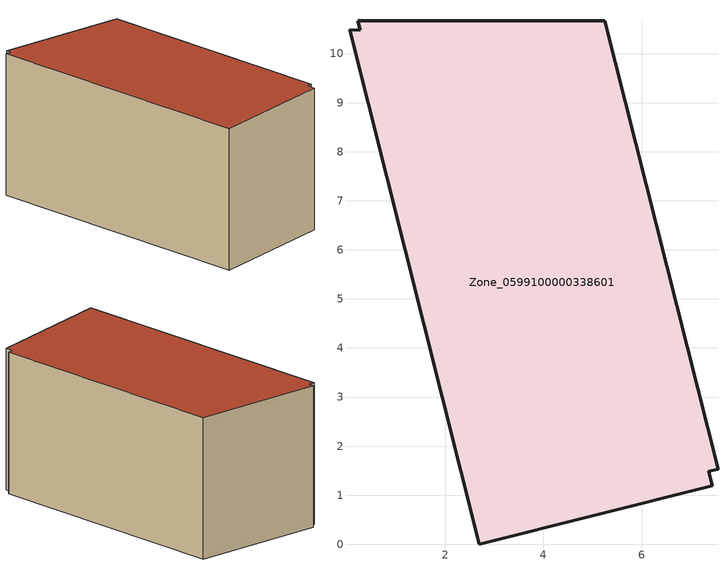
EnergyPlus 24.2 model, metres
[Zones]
Zone_0599100000338601
 floor ground (C_G): 2.69,0 0.05,10.48 0.27,10.48 0.22,10.67 5.25,10.67 7.56,1.53 7.37,1.49 7.44,1.19 z0
 wall outside (C_F): 7.56,1.53 5.25,10.67 0.22,10.67 0.27,10.48 0.05,10.48 2.69,0 7.44,1.19 7.37,1.49 7.56,1.53 z0:5.74
 roof outside (C_R): 0.05,10.48 2.69,0 7.44,1.19 7.37,1.49 7.56,1.53 5.25,10.67 0.22,10.67 0.27,10.48 z5.74
[BUILDING]
Pand.0599100000338601: North Axis=0; Terrain=City; Loads Convergence Tolerance Value=0.04; Temperature Convergence Tolerance Value=0.4; Solar Distribution=FullExterior; Maximum Number of Warmup Days=25; Minimum Number of Warmup Days=1
[Site:Location]
Rotterdam.The.Hague.AP_ZH_NLD Design_Conditions: Latitude=51.96; Longitude=4.45; Time Zone=1; Elevation=-4.5
[SITE:GROUNDTEMPERATURE:BUILDINGSURFACE]
18, 18, 18, 18, 18, 18, 18, 18, 18, 18, 18, 18
[MATERIAL] Thermal Absorptance=0.9; Solar Absorptance=0.7; Visible Absorptance=0.7
Name | Roughness | Thickness | Conductivity | Density | Specific Heat
G.TC.1992-2005 | MediumSmooth | 0.15 | 0.06 | 540 | 1210
F.TC.1992-2005 | Rough | 0.3 | 0.12 | 1920 | 840
R.TC.1992-2005 | MediumRough | 0.2 | 0.08 | 1500 | 1000
[CONSTRUCTION]
C_G: G.TC.1992-2005
C_F: F.TC.1992-2005
C_R: R.TC.1992-2005
[ZONE]
Zone_0599100000338601: Type=1; Multiplier=1; Ceiling Height=Autocalculate; Volume=Autocalculate; Floor Area=autocalculate; Part of Total Floor Area=Yes
[ZONEINFILTRATION:DESIGNFLOWRATE]
Infil_Zone_0599100000338601: Zone or ZoneList or Space or SpaceList=Zone_0599100000338601; Schedule=AlwaysOn; Design Flow Rate Calculation Method=Flow/Area; Flow Rate per Floor Area=0.0015; Constant Term Coefficient=1; Temperature Term Coefficient=0; Velocity Term Coefficient=0; Velocity Squared Term Coefficient=0
[HVACTEMPLATE:ZONE:IDEALLOADSAIRSYSTEM]
Zone_0599100000338601: Maximum Heating Supply Air Temperature=50; Minimum Cooling Supply Air Temperature=13; Maximum Heating Supply Air Humidity Ratio=0.0156; Minimum Cooling Supply Air Humidity Ratio=0.0077; Heating Limit=NoLimit; Cooling Limit=NoLimit; Dehumidification Control Type=ConstantSensibleHeatRatio; Cooling Sensible Heat Ratio=0.7; Dehumidification Setpoint=60; Humidification Control Type=None; Humidification Setpoint=30; Outdoor Air Method=None; Outdoor Air Flow Rate per Person=0.00944; Outdoor Air Flow Rate per Zone Floor Area=0; Outdoor Air Flow Rate per Zone=0; Demand Controlled Ventilation Type=None; Outdoor Air Economizer Type=NoEconomizer; Heat Recovery Type=None; Sensible Heat Recovery Effectiveness=0.7; Latent Heat Recovery Effectiveness=0.65
[ZONECONTROL:THERMOSTAT]
ThermostatControl_Zone_0599100000338601: Zone or ZoneList=Zone_0599100000338601; Control Type Schedule=DualSetpointControlType; Control 1=Thermostat_Zone_0599100000338601; Temperature Difference Between Cutout And Setpoint=0
[THERMOSTATSETPOINT:DUALSETPOINT]
Thermostat_Zone_0599100000338601: Heating Setpoint Temperature Schedule=HeatingSetpoint_Zone_0599100000338601; Cooling Setpoint Temperature Schedule=CoolingSetpoint_Zone_0599100000338601
[SCHEDULE:COMPACT]
HeatingSetpoint_Zone_0599100000338601: Through: 12/31, For: AllDays, Until: 24:00, 21
CoolingSetpoint_Zone_0599100000338601: Through: 12/31, For: AllDays, Until: 24:00, 24
DualSetpointControlType: Through: 12/31, For: AllDays, Until: 24:00, 4
AlwaysOn: Through: 12/31, For: AllDays, Until: 24:00, 1
